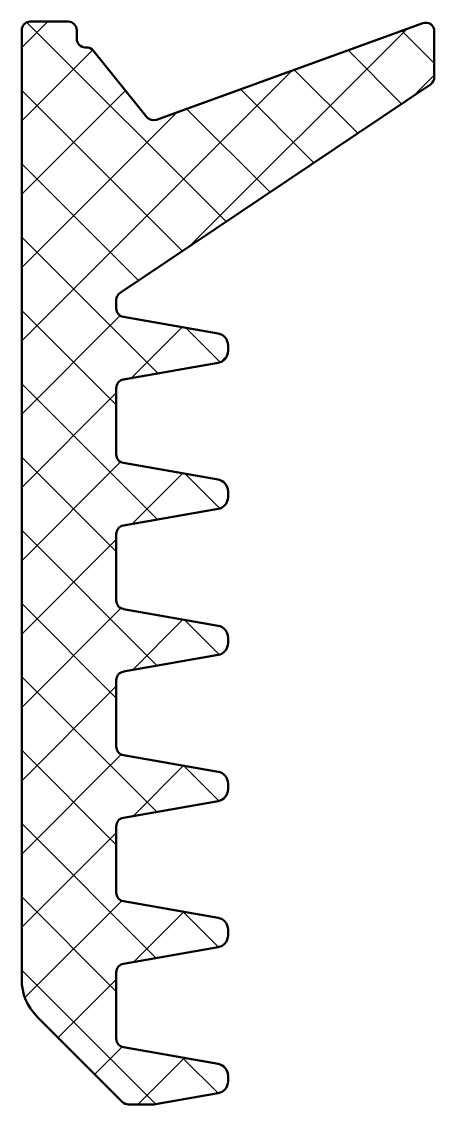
# Model space of a CAD drawing. Extents: x -5.2 to 18.9, y -83.7 to -20.7.
import ezdxf

# ---------------------------------------------------------------- set-up
doc = ezdxf.new("R2010")
doc.units = 0
for name, color, linetype, lineweight in [('0S-Alu contour', 7, 'Continuous', 50), ('0S-PT contour', 91, 'Continuous', 50), ('0S-PT hatch', 103, 'Continuous', 25)]:
    doc.layers.add(name, color=color, linetype=linetype, lineweight=lineweight)

# ---------------------------------------------------------------- blocks, each defined once
blk = doc.blocks.new('288149__DF96B95F_C234_451F_A654_0F28CC501DE5_')
at = {"layer": '0S-PT hatch'}
h = blk.add_hatch(dxfattribs=at)
h.set_pattern_fill('ANSI37', color=256, scale=0.95, angle=90, style=0)
edge = h.paths.add_edge_path()
edge.add_ellipse((6.15, -56.863), major_axis=(-0.7, 0), ratio=1, start_angle=100, end_angle=180, ccw=False)
edge.add_line((6.272, -57.552), (0.763, -58.523))
edge.add_arc((0.85, -59.016), 0.5, 100, 179.99978)
edge.add_line((0.35, -59.016), (0.35, -62.884))
edge.add_arc((0.85, -62.884), 0.5, 179.99978, 260)
edge.add_line((0.763, -63.377), (6.272, -64.348))
edge.add_ellipse((6.15, -65.037), major_axis=(-0.7, 0), ratio=1, start_angle=180, end_angle=260, ccw=False)
edge.add_line((6.85, -65.037), (6.85, -65.363))
edge.add_ellipse((6.15, -65.363), major_axis=(-0.7, 0), ratio=1, start_angle=100, end_angle=180, ccw=False)
edge.add_line((6.272, -66.052), (0.763, -67.023))
edge.add_arc((0.85, -67.516), 0.5, 100, 179.99978)
edge.add_line((0.35, -67.516), (0.35, -71.384))
edge.add_arc((0.85, -71.384), 0.5, 179.99978, 260)
edge.add_line((0.763, -71.877), (6.272, -72.848))
edge.add_ellipse((6.15, -73.537), major_axis=(-0.7, 0), ratio=1, start_angle=180, end_angle=260, ccw=False)
edge.add_line((6.85, -73.537), (6.85, -73.863))
edge.add_ellipse((6.15, -73.863), major_axis=(-0.7, 0), ratio=1, start_angle=100, end_angle=180, ccw=False)
edge.add_line((6.272, -74.552), (0.763, -75.523))
edge.add_arc((0.85, -76.016), 0.5, 100, 179.99978)
edge.add_line((0.35, -76.016), (0.35, -79.884))
edge.add_arc((0.85, -79.884), 0.5, 179.99978, 260)
edge.add_line((0.763, -80.377), (6.272, -81.348))
edge.add_ellipse((6.15, -82.037), major_axis=(-0.7, 0), ratio=1, start_angle=180, end_angle=260, ccw=False)
edge.add_line((6.85, -82.037), (6.85, -82.363))
edge.add_ellipse((6.15, -82.363), major_axis=(-0.7, 0), ratio=1, start_angle=100, end_angle=180, ccw=False)
edge.add_line((6.272, -83.052), (2.64, -83.692))
edge.add_ellipse((2.553, -83.2), major_axis=(-0.5, 0), ratio=1, start_angle=90, end_angle=100, ccw=False)
edge.add_line((2.553, -83.7), (1.057, -83.7))
edge.add_ellipse((1.057, -83.2), major_axis=(-0.5, 0), ratio=1, start_angle=45, end_angle=90, ccw=False)
edge.add_line((0.704, -83.554), (-4.271, -78.579))
edge.add_ellipse((-2.15, -76.457), major_axis=(-3, 0), ratio=1, start_angle=-0.00033, end_angle=45, ccw=False)
edge.add_line((-5.15, -76.457), (-5.15, -21.2))
edge.add_ellipse((-4.65, -21.2), major_axis=(-0.5, 0), ratio=1, start_angle=270, end_angle=359.9993, ccw=False)
edge.add_line((-4.65, -20.7), (-2.45, -20.7))
edge.add_ellipse((-2.45, -21.2), major_axis=(-0.5, 0), ratio=1, start_angle=179.99967, end_angle=270, ccw=False)
edge.add_line((-1.95, -21.2), (-1.95, -21.7))
edge.add_arc((-1.45, -21.7), 0.5, 179.99967, 270)
edge.add_line((-1.45, -22.2), (-1.388, -22.2))
edge.add_ellipse((-1.388, -22.7), major_axis=(-0.5, 0), ratio=1, start_angle=218.95245, end_angle=270, ccw=False)
edge.add_line((-0.999, -22.386), (2.126, -26.252))
edge.add_arc((2.515, -25.937), 0.5, 218.95245, 289.92119)
edge.add_line((2.685, -26.407), (18.18, -20.792))
edge.add_ellipse((18.35, -21.262), major_axis=(-0.5, 0), ratio=1, start_angle=179.99967, end_angle=289.92119, ccw=False)
edge.add_line((18.85, -21.262), (18.85, -23.933))
edge.add_ellipse((18.35, -23.933), major_axis=(-0.5, 0), ratio=1, start_angle=123.90812, end_angle=179.99967, ccw=False)
edge.add_line((18.629, -24.348), (0.571, -36.486))
edge.add_arc((0.85, -36.901), 0.5, 123.90812, 179.99978)
edge.add_line((0.35, -36.901), (0.35, -37.384))
edge.add_arc((0.85, -37.384), 0.5, 179.99978, 260)
edge.add_line((0.763, -37.877), (6.272, -38.848))
edge.add_ellipse((6.15, -39.537), major_axis=(-0.7, 0), ratio=1, start_angle=180, end_angle=260, ccw=False)
edge.add_line((6.85, -39.537), (6.85, -39.863))
edge.add_ellipse((6.15, -39.863), major_axis=(-0.7, 0), ratio=1, start_angle=100, end_angle=180, ccw=False)
edge.add_line((6.272, -40.552), (0.763, -41.523))
edge.add_arc((0.85, -42.016), 0.5, 100, 179.99978)
edge.add_line((0.35, -42.016), (0.35, -45.884))
edge.add_arc((0.85, -45.884), 0.5, 179.99978, 260)
edge.add_line((0.763, -46.377), (6.272, -47.348))
edge.add_ellipse((6.15, -48.037), major_axis=(-0.7, 0), ratio=1, start_angle=180, end_angle=260, ccw=False)
edge.add_line((6.85, -48.037), (6.85, -48.363))
edge.add_ellipse((6.15, -48.363), major_axis=(-0.7, 0), ratio=1, start_angle=100, end_angle=180, ccw=False)
edge.add_line((6.272, -49.052), (0.763, -50.023))
edge.add_arc((0.85, -50.516), 0.5, 100, 179.99978)
edge.add_line((0.35, -50.516), (0.35, -54.384))
edge.add_arc((0.85, -54.384), 0.5, 179.99978, 260)
edge.add_line((0.763, -54.877), (6.272, -55.848))
edge.add_ellipse((6.15, -56.537), major_axis=(-0.7, 0), ratio=1, start_angle=180, end_angle=260, ccw=False)
edge.add_line((6.85, -56.537), (6.85, -56.863))
at = {"layer": '0S-PT contour', "color": 7}
for points in [[(-4.65, -20.7), (-2.45, -20.7)], [(-5.15, -76.457), (-5.15, -21.2)], [(-1.95, -21.2), (-1.95, -21.7)], [(2.685, -26.407), (18.18, -20.792)], [(18.85, -21.262), (18.85, -23.933)], [(-1.45, -22.2), (-1.388, -22.2)], [(-0.999, -22.386), (2.126, -26.252)], [(18.629, -24.348), (0.571, -36.486)], [(0.35, -36.901), (0.35, -37.384)], [(0.763, -37.877), (6.272, -38.848)], [(6.85, -39.537), (6.85, -39.863)], [(6.272, -40.552), (0.763, -41.523)], [(0.35, -42.016), (0.35, -45.884)], [(0.763, -46.377), (6.272, -47.348)], [(6.85, -48.037), (6.85, -48.363)], [(6.272, -49.052), (0.763, -50.023)], [(0.35, -50.516), (0.35, -54.384)], [(0.763, -54.877), (6.272, -55.848)], [(6.85, -56.537), (6.85, -56.863)], [(6.272, -57.552), (0.763, -58.523)], [(0.35, -59.016), (0.35, -62.884)], [(0.763, -63.377), (6.272, -64.348)], [(6.85, -65.037), (6.85, -65.363)], [(6.272, -66.052), (0.763, -67.023)], [(0.35, -67.516), (0.35, -71.384)], [(0.763, -71.877), (6.272, -72.848)], [(6.85, -73.537), (6.85, -73.863)], [(6.272, -74.552), (0.763, -75.523)], [(0.35, -76.016), (0.35, -79.884)], [(0.704, -83.554), (-4.271, -78.579)], [(0.763, -80.377), (6.272, -81.348)], [(6.85, -82.037), (6.85, -82.363)], [(6.272, -83.052), (2.64, -83.692)], [(2.553, -83.7), (1.057, -83.7)]]:
    blk.add_lwpolyline(points, dxfattribs=at)
at = {"layer": '0S-PT contour', "color": 7, "extrusion": (0, 0, -1)}
for centre, radius, start, end in [((4.65, -21.2), 0.5, 0.0007, 90), ((2.45, -21.2), 0.5, 90, 180.00033), ((-18.35, -21.262), 0.5, 70.07881, 180.00033), ((1.388, -22.7), 0.5, 90, 141.04755), ((-18.35, -23.933), 0.5, 180.00033, 236.09188), ((-6.15, -39.537), 0.7, 100, 180), ((-6.15, -39.863), 0.7, 180, 260), ((-6.15, -48.037), 0.7, 100, 180), ((-6.15, -48.363), 0.7, 180, 260), ((-6.15, -56.537), 0.7, 100, 180), ((-6.15, -56.863), 0.7, 180, 260), ((-6.15, -65.037), 0.7, 100, 180), ((-6.15, -65.363), 0.7, 180, 260), ((-6.15, -73.537), 0.7, 100, 180), ((-6.15, -73.863), 0.7, 180, 260), ((2.15, -76.457), 3, 315, 0.00033), ((-6.15, -82.037), 0.7, 100, 180), ((-6.15, -82.363), 0.7, 180, 260), ((-1.057, -83.2), 0.5, 270, 315), ((-2.553, -83.2), 0.5, 260, 270)]:
    blk.add_arc(centre, radius, start, end, dxfattribs=at)
at = {"layer": '0S-PT contour', "color": 7}
for centre, start, end in [((-1.45, -21.7), 179.99967, 270), ((2.515, -25.937), 218.95245, 289.92119), ((0.85, -36.901), 123.90812, 179.99978), ((0.85, -37.384), 179.99978, 260), ((0.85, -42.016), 100, 179.99978), ((0.85, -45.884), 179.99978, 260), ((0.85, -50.516), 100, 179.99978), ((0.85, -54.384), 179.99978, 260), ((0.85, -59.016), 100, 179.99978), ((0.85, -62.884), 179.99978, 260), ((0.85, -67.516), 100, 179.99978), ((0.85, -71.384), 179.99978, 260), ((0.85, -76.016), 100, 179.99978), ((0.85, -79.884), 179.99978, 260)]:
    blk.add_arc(centre, 0.5, start, end, dxfattribs=at)
blk = doc.blocks.new('288149__4A3C3086_687B_4805_9E33_07BC8D26766D_')
at = {"layer": '0S-PT contour', "color": 7}
blk.add_blockref('288149__DF96B95F_C234_451F_A654_0F28CC501DE5_', (0, 0), dxfattribs=at)

msp = doc.modelspace()

# ---------------------------------------------------------------- block references
at = {"layer": '0S-Alu contour', "color": 7}
msp.add_blockref('288149__4A3C3086_687B_4805_9E33_07BC8D26766D_', (0, 0), dxfattribs=at)

doc.saveas('drawing.dxf')
